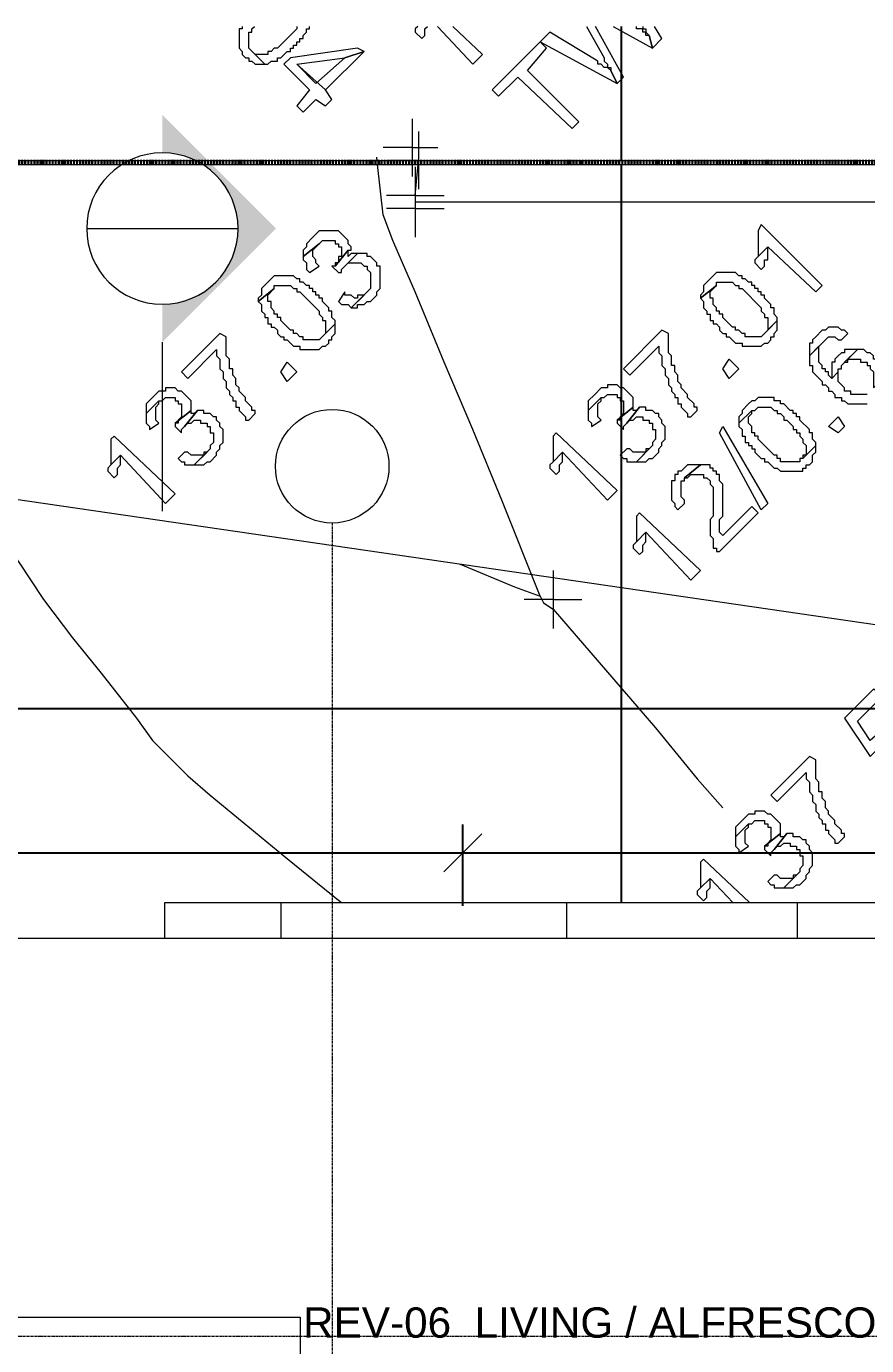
# Model space of a CAD drawing. Header units: millimetres. Extents: x -1971 to 39113, y -25802 to 13528.
# Drawn here: x 11138 to 15579, y 6558 to 13528 of the extents above; entities that cross this region are included whole.
import ezdxf

# ---------------------------------------------------------------- set-up
doc = ezdxf.new("R2010")
doc.units = ezdxf.units.MM
doc.linetypes.add('Boundary', pattern=[15.999999999999998, 9.999999999999998, -3, 0, -3])
doc.linetypes.add('Grid Line', pattern=[22.224999999999994, 12.7, -3.174999999999999, 3.174999999999999, -3.174999999999999])
for name, color, linetype, lineweight in [('2 Hoop survey', 8, 'Continuous', 9), ('A-ANNO-DIMS', 211, 'Continuous', 9), ('A-DETL', 90, 'Continuous', 9), ('A-FLOR-HRAL', 11, 'Continuous', 9), ('A-WALL', 113, 'Continuous', 18), ('C-BLDG-PADS', 91, 'Continuous', 9), ('C-PROP-LINE', 91, 'Boundary', 70), ('G-ANNO-SYMB', 111, 'Continuous', 9), ('ID_REVISION_MARKUP', 7, 'Continuous', 25), ('S-GRID', 1, 'Continuous', 9), ('S-GRID-IDEN', 1, 'Continuous', 9), ('默认', 18, 'Continuous', 9)]:
    doc.layers.add(name, color=color, linetype=linetype, lineweight=lineweight)
doc.styles.add('Avenir_1', font='', dxfattribs={"width": 0.8, "height": 200})
doc.styles.add('ID_SANS', font='Arial.ttf')
doc.styles.get('Avenir_1').set_extended_font_data('Avenir')
doc.dimstyles.new('OJID-2_0mm_Diagonal_Tick', dxfattribs={"dimscale": 304.8, "dimtxt": 282.4994288325337, "dimasz": 0.6561679790026247, "dimexe": 0.4921259842519685, "dimexo": 0.0625, "dimgap": 0.1640419947506562, "dimtad": 1, "dimdsep": 46, "dimtxsty": 'Avenir_1', "dimblk1": 'OBLIQUE', "dimblk2": 'OBLIQUE', "dimsah": 1, "dimcen": 0.09, "dimdle": 0.4921259842519685, "dimazin": 3, "dimtfac": 1, "dimtdec": 4, "dimtix": 1, "dimtmove": 0, "dimatfit": 3, "dimtvp": 1, "dimtolj": 1})
doc.dimstyles.new('OJID-2_0mm_Diagonal_Tick_1', dxfattribs={"dimscale": 304.8, "dimtxt": 282.4994288325337, "dimasz": 0.6561679790026247, "dimexe": 0.4921259842519685, "dimexo": 0.0625, "dimgap": 0.1640419947506562, "dimtad": 1, "dimdsep": 46, "dimtxsty": 'Avenir_1', "dimblk1": 'OBLIQUE', "dimblk2": 'OBLIQUE', "dimsah": 1, "dimcen": 0.09, "dimdle": 0.4921259842519685, "dimazin": 3, "dimtfac": 1, "dimtdec": 4, "dimtix": 1, "dimtmove": 2, "dimatfit": 3, "dimtvp": 1, "dimtolj": 1})

# ---------------------------------------------------------------- blocks, each defined once
blk = doc.blocks.new('栏杆扶手 - 栏杆扶手-1406236-Ground Floor')
at = {"layer": 'A-FLOR-HRAL'}
for p, q in [((13005.69031989521, 12817.60853680072), (10747.25511332306, 12817.60853680073)), ((10747.25511332307, 12797.60853680073), (13005.69031989522, 12797.60853680072)), ((13005.69031989522, 12797.60853680072), (13005.69031989522, 12817.60853680072)), ((14071.07861826065, 12817.60853680072), (13005.69031989522, 12817.60853680072)), ((13005.69031989523, 12797.60853680072), (14071.07861826066, 12797.60853680072)), ((14071.07861826066, 12797.60853680072), (14071.07861826066, 12817.60853680072)), ((14800.02680910609, 12817.60853680072), (14071.07861826065, 12817.60853680072)), ((14071.07861826066, 12797.60853680072), (14800.0268091061, 12797.60853680072)), ((14800.0268091061, 12797.60853680072), (14800.0268091061, 12817.60853680072)), ((16413.9896759512, 12817.60853680071), (14800.02680910609, 12817.60853680072)), ((14800.0268091061, 12797.60853680072), (16413.98967595121, 12797.60853680071))]:
    blk.add_line(p, q, dxfattribs=at)
blk = doc.blocks.new('2 Hoop survey-1260670-Ground Floor')
at = {"layer": '默认', "color": 9}
for p, q in [((61606.23944814373, 23228.56128779299), (61606.23944814373, 23006.54530693648)), ((61640.10425998604, 23160.83166410831), (61640.10425998604, 23006.54530693648)), ((61606.23944814373, 23076.16963450244), (61453.84779485318, 23076.16963450244)), ((61606.23944814373, 23076.16963450244), (61741.69869551307, 23076.16963450244)), ((61422.07488410002, 23006.54530693648), (61419.98298301085, 23025.37241673894)), ((61640.10425998604, 23008.44001081775), (61487.71260669552, 23008.44001081775)), ((61640.10425998604, 23008.44001081775), (61775.56350735541, 23008.44001081775)), ((61606.23944814373, 22986.54530693647), (61606.23944814373, 22923.77798121192)), ((61623.17185406489, 22822.18354568489), (61638.11383236048, 22986.54530693647)), ((61623.17185406488, 22974.57519897543), (61623.17185406488, 22669.79189239436)), ((61640.10425998604, 22986.54530693647), (61640.10425998604, 22856.04835752723)), ((61623.17185406488, 22906.84557529075), (61623.17185406488, 22602.06226870968)), ((61623.17185406488, 22822.18354568488), (61470.78020077435, 22822.18354568488)), ((61623.17185406488, 22822.18354568488), (61775.56350735541, 22822.18354568488)), ((61623.17185406488, 22754.45392200021), (61470.78020077435, 22754.45392200021)), ((68454.06344638787, 22788.31873384255), (61623.17185406489, 22788.31873384255)), ((61623.17185406488, 22754.45392200021), (61775.56350735541, 22754.45392200021)), ((57457.79999745708, 21518.3882897548), (64772.59935540251, 20451.64671672109)), ((62351.2653086752, 20841.092052908), (62351.2653086752, 20536.30874632694)), ((62351.2653086752, 20688.70039961748), (62198.87365538466, 20688.70039961748)), ((62351.2653086752, 20688.70039961748), (62503.65696196571, 20688.70039961748)), ((63389.73438502827, 19087.30036394766), (63147.08838697018, 19317.17552000271))]:
    blk.add_line(p, q, dxfattribs=at)
at = {"layer": '默认', "color": 9, "flags": 128}
for points in [[(60708.82193432168, 23716.4638223746), (60708.82193432168, 23702.66865358576), (60691.88952840053, 23702.66865358576), (60691.88952840053, 23601.07421805876), (60708.8219343217, 23584.14181213758), (60708.8219343217, 23567.20940621641), (60725.75434024287, 23550.27700029526), (60742.68674616404, 23550.27700029526), (60742.68674616404, 23533.34459437407), (60759.61915208519, 23533.34459437407), (60776.55155800637, 23516.41218845292), (60827.34877576987, 23516.41218845292), (60742.68674616404, 23601.07421805879), (60742.68674616404, 23685.73624766461), (60759.61915208519, 23685.73624766461), (60759.61915208519, 23702.66865358576), (60773.41432087403, 23716.4638223746)], [(60996.6728349816, 23716.4638223746), (60996.6728349816, 23702.66865358572), (60895.07839945455, 23601.07421805876), (60878.14599353341, 23601.07421805876), (60861.21358761226, 23584.14181213754), (60844.28118169106, 23584.14181213754), (60844.28118169106, 23567.20940621637), (60776.55155800639, 23567.20940621637), (60827.34877576989, 23516.41218845284), (60844.28118169106, 23516.41218845284), (60861.21358761224, 23533.34459437403), (60895.07839945457, 23533.34459437403), (60895.07839945457, 23550.27700029519), (60912.01080537575, 23550.27700029519), (60945.8756172181, 23584.14181213755), (60962.80802313926, 23584.14181213755), (60962.80802313926, 23601.07421805871), (60979.74042906042, 23601.07421805871), (60979.74042906042, 23618.00662397988), (60996.6728349816, 23618.00662397988), (60996.6728349816, 23634.93902990103), (61013.60524090277, 23634.93902990103), (61013.60524090277, 23651.87143582222), (61030.53764682395, 23651.87143582222), (61030.53764682395, 23668.80384174338), (61047.47005274511, 23685.73624766453), (61047.47005274511, 23702.66865358572), (61064.40245866628, 23702.66865358572), (61064.40245866628, 23716.4638223746)], [(61636.96702285373, 23716.4638223746), (61623.17185406487, 23702.66865358572), (61623.17185406487, 23685.73624766458), (61657.03666590722, 23651.87143582224), (61673.96907182838, 23668.8038417434), (61673.96907182838, 23702.66865358574), (61687.76424061726, 23716.4638223746)], [(61741.24030231894, 23716.4638223746), (61927.95516064594, 23516.41218845287), (61978.75237840946, 23567.2094062164), (61821.20605024244, 23716.4638223746)], [(62528.70371599424, 23716.4638223746), (62622.1838034139, 23550.27700029524), (62622.1838034139, 23533.34459437405), (62639.11620933505, 23516.41218845288), (62639.11620933505, 23499.47978253171), (62656.04861525622, 23499.47978253171), (62656.04861525622, 23482.54737661054), (62689.91342709857, 23414.81775292586), (62723.77823894092, 23448.6825647682), (62575.01087360403, 23716.4638223746)], [(62668.46860446293, 23716.4638223746), (62876.16989223148, 23601.07421805873), (62859.23748631031, 23668.80384174339), (62842.30508038913, 23668.80384174339), (62842.30508038913, 23685.73624766458), (62825.37267446796, 23685.73624766458), (62825.37267446796, 23702.66865358573), (62791.50786262562, 23702.66865358573), (62791.50786262562, 23716.4638223746)], [(62825.37267446794, 23716.4638223746), (62825.37267446794, 23702.66865358575), (62842.30508038911, 23702.66865358575), (62842.30508038911, 23685.73624766459), (62859.23748631026, 23668.80384174337), (62876.16989223145, 23601.07421805872), (62926.96710999494, 23651.87143582225), (62887.65000513699, 23716.4638223746)], [(61639.93201417866, 23006.54530693648), (61640.10425998604, 23008.44001081777), (62691.6649140973, 23006.54530693648)], [(62283.53568499052, 20705.63280553865), (62080.34681393647, 21213.60498317376), (61927.95516064596, 21586.11791343948), (61775.56350735541, 21941.69843778406), (61623.17185406489, 22314.2113680498), (61555.44223038022, 22466.60302134032), (61504.6450126167, 22585.12986278852), (61453.84779485319, 22720.58911015788), (61424.29710632224, 22986.54530693647)], [(59066.37855996825, 21281.33460685844), (59269.56743102227, 21196.67257725257), (59523.55351983981, 20891.88927067152), (59659.01276720917, 20688.70039961749), (59811.40442049972, 20485.51152856344), (59963.79607379023, 20299.25506343058), (60150.0525389231, 20062.20138053419), (60234.71456852896, 19943.67453908601), (60319.37659813481, 19859.01250948014), (60420.97103366182, 19757.41807395314), (60539.49787511001, 19655.82363842612), (60928.94321129692, 19334.10792592388), (61199.86170603563, 19113.98664894867), (61232.7063644984, 19087.30036394767)], [(61860.22553696125, 20874.95686475032), (62148.07643762114, 20756.43002330213), (62283.53568499051, 20705.63280553863), (62300.46809091169, 20671.7679936963), (62351.2653086752, 20637.90318185397), (62672.98102117742, 20265.39025158823), (62893.10229815262, 20011.40416277068), (63113.22357512783, 19740.48566803195), (63248.6828224972, 19588.09401474144)], [(63147.08838697019, 19317.17552000271), (63130.15598104904, 19300.24311408155), (63130.15598104904, 19164.78386671219), (63180.95319881252, 19215.58108447569), (63300.68187130534, 19087.30036394766)]]:
    blk.add_lwpolyline(points, dxfattribs=at)
at = {"layer": '默认', "color": 9}
for points in [[(62283.53568499047, 23634.93902990103), (62029.54959617292, 23380.95294108349), (62063.41440801526, 23347.08812924117), (62165.00884354231, 23448.68256476819), (62452.85974420219, 23177.76407002949), (62486.72455604452, 23211.62888187182), (62215.8060613058, 23482.54737661054), (62317.40049683282, 23601.07421805872)], [(62334.332902754, 23685.73624766454), (62283.53568499049, 23634.93902990103), (62689.9134270986, 23414.81775292585), (62656.04861525624, 23482.54737661051), (62639.11620933506, 23499.4797825317), (62622.18380341389, 23499.4797825317), (62605.25139749274, 23516.41218845287), (62588.31899157155, 23516.41218845287), (62588.31899157155, 23533.34459437402)], [(61352.25335932616, 23584.14181213755), (61250.65892379916, 23550.27700029522), (61098.26727050863, 23414.81775292585), (60996.67283498161, 23516.41218845289), (61149.06448827215, 23380.95294108353), (61352.25335932616, 23584.14181213754), (61318.38854748381, 23601.07421805868), (60962.80802313927, 23550.27700029518), (60928.94321129691, 23516.41218845286), (61064.40245866627, 23380.95294108349), (60996.6728349816, 23296.29091147767), (61030.53764682395, 23262.4260996353), (61098.26727050864, 23330.15572332), (61149.06448827215, 23296.29091147766), (61182.92930011448, 23330.15572332), (61149.06448827211, 23380.95294108346), (60996.67283498161, 23516.41218845287), (61250.65892379911, 23550.27700029518)], [(63451.87169355122, 22669.79189239433), (63434.93928763005, 22635.92708055198), (63434.93928763005, 22500.46783318264), (63485.73650539356, 22551.26505094616), (63739.72259421108, 22314.21136804976), (63773.58740605346, 22348.07617989213)], [(61081.33486458746, 22602.06226870969), (61047.47005274512, 22568.19745686735), (61047.47005274512, 22551.26505094618), (61030.53764682391, 22534.33264502498), (61030.53764682391, 22500.46783318265), (61115.19967642977, 22568.19745686734), (61132.13208235097, 22585.12986278852), (61199.86170603562, 22585.12986278852), (61199.86170603562, 22568.19745686734), (61216.79411195681, 22568.19745686734), (61216.79411195681, 22551.26505094618), (61233.72651787796, 22551.26505094618), (61233.72651787796, 22500.46783318265), (61216.79411195681, 22500.46783318265), (61216.79411195681, 22466.60302134031), (61199.86170603562, 22466.60302134031), (61199.86170603562, 22449.67061541916), (61267.59132972032, 22534.332645025), (61284.52373564147, 22534.332645025), (61284.52373564147, 22551.26505094618), (61267.59132972032, 22568.19745686736), (61267.59132972032, 22585.12986278851), (61216.79411195681, 22635.92708055204), (61115.19967642979, 22635.92708055204)], [(61030.53764682394, 22500.46783318265), (61030.53764682394, 22483.5354272615), (61047.4700527451, 22466.60302134029), (61047.4700527451, 22432.73820949797), (61064.40245866629, 22415.80580357683), (61115.19967642979, 22449.67061541917), (61098.26727050863, 22466.60302134033), (61098.26727050863, 22483.5354272615), (61081.33486458746, 22500.46783318267), (61081.33486458746, 22534.332645025), (61115.19967642975, 22568.19745686735)], [(61182.92930011447, 22449.67061541914), (61216.79411195678, 22415.8058035768), (61233.72651787796, 22415.8058035768), (61233.72651787796, 22432.73820949797), (61318.38854748377, 22517.40023910386), (61284.52373564147, 22517.40023910386), (61267.59132972029, 22500.46783318262), (61267.59132972029, 22534.332645025), (61199.86170603566, 22449.67061541917)], [(61318.38854748382, 22517.40023910388), (61267.59132972029, 22466.60302134036), (61335.32095340497, 22466.60302134036), (61352.25335932616, 22449.67061541919), (61369.18576524732, 22449.67061541919), (61369.18576524732, 22432.73820949798), (61386.11817116848, 22415.80580357685), (61386.11817116848, 22331.14377397098), (61284.52373564147, 22229.54933844395), (61318.38854748381, 22229.54933844395), (61318.38854748381, 22246.48174436512), (61352.25335932615, 22246.48174436512), (61369.18576524734, 22263.41415028631), (61386.11817116848, 22263.41415028631), (61419.98298301084, 22297.27896212865), (61419.98298301084, 22314.21136804981), (61436.915388932, 22331.14377397099), (61436.915388932, 22449.67061541917), (61419.98298301082, 22449.67061541917), (61419.98298301082, 22466.60302134033), (61386.11817116848, 22500.46783318267), (61369.18576524732, 22500.46783318267), (61369.18576524732, 22517.40023910386)], [(63434.93928763008, 22500.46783318264), (63418.00688170893, 22483.5354272615), (63418.00688170893, 22466.6030213403), (63451.87169355126, 22432.73820949797), (63468.8040994724, 22449.67061541913), (63468.8040994724, 22483.53542726148), (63485.73650539359, 22483.53542726148), (63485.73650539359, 22551.26505094617)], [(60844.28118169104, 22365.00858581332), (60810.4163698487, 22331.14377397098), (60810.4163698487, 22297.27896212862), (60793.48396392755, 22280.34655620748), (60793.48396392755, 22263.41415028628), (60878.14599353339, 22331.14377397096), (60878.14599353339, 22348.07617989213), (60962.80802313925, 22348.07617989213), (60979.74042906042, 22331.14377397099), (60996.67283498157, 22331.14377397099), (60996.67283498157, 22314.21136804979), (61013.60524090275, 22314.21136804979), (61115.19967642979, 22212.61693252279), (61115.19967642979, 22195.6845266016), (61132.13208235096, 22178.75212068046), (61132.13208235096, 22161.81971475925), (61149.06448827211, 22161.81971475925), (61149.06448827211, 22094.09009107459), (61199.86170603556, 22144.88730883809), (61199.86170603556, 22161.81971475925), (61182.92930011447, 22178.75212068044), (61182.92930011447, 22212.61693252277), (61165.99689419328, 22212.61693252277), (61165.99689419328, 22229.54933844394), (61132.13208235096, 22263.41415028629), (61132.13208235096, 22280.34655620745), (61115.19967642977, 22280.34655620745), (61115.19967642977, 22297.27896212862), (61098.2672705086, 22297.27896212862), (61098.2672705086, 22314.21136804979), (61081.33486458743, 22314.21136804979), (61081.33486458743, 22331.14377397096), (61064.40245866626, 22331.14377397096), (61064.40245866626, 22348.07617989213), (61047.4700527451, 22348.07617989213), (61030.53764682394, 22365.00858581332), (61013.60524090275, 22365.00858581332), (61013.60524090275, 22381.94099173447), (60996.67283498157, 22381.94099173447), (60979.7404290604, 22398.87339765565), (60878.14599353339, 22398.87339765565)], [(63180.9531988125, 22381.94099173449), (63147.08838697017, 22348.07617989214), (63147.08838697017, 22314.21136804981), (63130.15598104897, 22297.27896212865), (63130.15598104897, 22280.34655620747), (63214.81801065483, 22348.07617989214), (63214.81801065483, 22365.00858581332), (63299.48004026069, 22365.00858581332), (63316.41244618186, 22348.07617989216), (63333.34485210301, 22348.07617989216), (63333.34485210301, 22331.14377397098), (63350.27725802418, 22331.14377397098), (63451.87169355122, 22229.54933844399), (63451.87169355122, 22212.61693252279), (63468.80409947239, 22195.68452660162), (63468.80409947239, 22178.75212068044), (63485.73650539354, 22178.75212068044), (63485.73650539354, 22111.02249699576), (63536.5337231571, 22161.81971475925), (63536.5337231571, 22178.75212068044), (63519.60131723592, 22195.68452660162), (63519.60131723592, 22229.54933844395), (63502.66891131471, 22229.54933844395), (63502.66891131471, 22246.48174436512), (63468.80409947237, 22280.34655620748), (63468.80409947237, 22297.27896212864), (63451.87169355121, 22297.27896212864), (63451.87169355121, 22314.21136804981), (63434.93928763003, 22314.21136804981), (63434.93928763003, 22331.14377397098), (63418.00688170886, 22331.14377397098), (63418.00688170886, 22348.07617989214), (63401.07447578769, 22348.07617989214), (63401.07447578769, 22365.00858581332), (63384.14206986652, 22365.00858581332), (63367.20966394535, 22381.9409917345), (63350.27725802418, 22381.9409917345), (63350.27725802418, 22398.87339765565), (63333.34485210301, 22398.87339765565), (63316.41244618182, 22415.80580357681), (63214.81801065483, 22415.80580357681)], [(60793.48396392757, 22263.41415028633), (60810.41636984874, 22246.48174436516), (60810.41636984874, 22212.6169325228), (60827.34877576991, 22195.68452660165), (60827.34877576991, 22178.75212068046), (60844.28118169108, 22178.75212068046), (60844.28118169108, 22144.88730883812), (60861.21358761223, 22144.88730883812), (60861.21358761223, 22127.95490291696), (60878.14599353341, 22127.95490291696), (60895.07839945455, 22111.02249699574), (60895.07839945455, 22094.09009107462), (60912.01080537574, 22077.15768515342), (60928.94321129692, 22077.15768515342), (60928.94321129692, 22060.22527923228), (60945.87561721809, 22060.22527923228), (60979.7404290604, 22026.36046738991), (61013.60524090278, 22026.36046738991), (61013.60524090278, 22009.42806146875), (61115.1996764298, 22009.42806146875), (61132.13208235095, 22026.36046738992), (61149.06448827215, 22026.36046738992), (61165.99689419332, 22043.29287331111), (61165.99689419332, 22060.22527923228), (61182.92930011448, 22060.22527923228), (61182.92930011448, 22077.15768515343), (61199.86170603562, 22094.09009107461), (61199.86170603562, 22144.88730883812), (61115.19967642981, 22060.22527923228), (61030.53764682395, 22060.22527923228), (61030.53764682395, 22077.15768515343), (61013.60524090278, 22077.15768515343), (60996.67283498157, 22094.09009107461), (60979.74042906044, 22094.09009107461), (60979.74042906044, 22111.02249699578), (60962.80802313926, 22111.02249699578), (60912.01080537574, 22161.81971475929), (60912.01080537574, 22178.75212068046), (60895.07839945459, 22178.75212068046), (60895.07839945459, 22195.68452660163), (60878.14599353341, 22195.68452660163), (60878.14599353341, 22212.6169325228), (60861.21358761225, 22229.54933844399), (60861.21358761225, 22263.41415028631), (60844.28118169108, 22263.41415028631), (60844.28118169108, 22297.27896212865), (60878.14599353341, 22331.14377397101)], [(61250.65892379915, 22314.21136804979), (61216.79411195681, 22263.41415028629), (61233.72651787799, 22246.48174436512), (61267.59132972031, 22246.48174436512), (61284.52373564148, 22229.54933844393), (61352.25335932615, 22297.2789621286), (61318.38854748382, 22297.2789621286), (61318.38854748382, 22280.34655620745), (61301.45614156266, 22280.34655620745), (61284.52373564151, 22297.27896212863), (61250.65892379915, 22297.27896212863)], [(63130.15598104903, 22280.3465562075), (63147.08838697019, 22263.41415028633), (63147.08838697019, 22229.54933844397), (63164.02079289137, 22212.61693252281), (63164.02079289137, 22195.68452660163), (63180.95319881252, 22195.68452660163), (63180.95319881252, 22161.81971475929), (63197.88560473369, 22161.81971475929), (63197.88560473369, 22144.88730883812), (63214.81801065487, 22144.88730883812), (63231.75041657603, 22127.95490291698), (63231.75041657603, 22111.02249699578), (63248.68282249723, 22094.09009107463), (63265.61522841838, 22094.09009107463), (63265.61522841838, 22077.15768515343), (63282.54763433954, 22077.15768515343), (63316.4124461819, 22043.29287331113), (63350.27725802421, 22043.29287331113), (63350.27725802421, 22026.36046738994), (63451.87169355124, 22026.36046738994), (63468.80409947242, 22043.29287331109), (63485.73650539359, 22043.29287331109), (63502.66891131474, 22060.22527923227), (63502.66891131474, 22077.15768515343), (63519.60131723592, 22077.15768515343), (63519.60131723592, 22094.09009107462), (63536.5337231571, 22111.02249699578), (63536.5337231571, 22161.81971475929), (63451.87169355124, 22077.15768515345), (63367.20966394539, 22077.15768515345), (63367.20966394539, 22094.09009107462), (63350.27725802421, 22094.09009107462), (63333.34485210305, 22111.02249699581), (63316.41244618188, 22111.02249699581), (63316.41244618188, 22127.95490291696), (63299.48004026072, 22127.95490291696), (63248.6828224972, 22178.75212068046), (63248.6828224972, 22195.68452660163), (63231.75041657603, 22195.68452660163), (63231.75041657603, 22212.6169325228), (63214.81801065487, 22212.6169325228), (63214.81801065487, 22229.54933844397), (63197.8856047337, 22246.48174436516), (63197.8856047337, 22280.34655620748), (63180.95319881252, 22280.34655620748), (63180.95319881252, 22314.21136804982), (63214.81801065488, 22348.07617989217)], [(60590.29509287352, 22094.09009107463), (60387.10622181946, 21890.90122002059), (60420.97103366181, 21857.03640817825), (60573.36268695233, 22009.42806146875), (60573.36268695233, 21975.56324962641), (60590.29509287349, 21958.63084370525), (60590.29509287349, 21907.83362594174), (60607.22749879467, 21890.90122002059), (60607.22749879467, 21857.03640817823), (60624.15990471584, 21840.10400225707), (60624.15990471584, 21806.23919041472), (60641.09231063702, 21789.30678449358), (60641.09231063702, 21772.37437857238), (60658.02471655818, 21755.44197265122), (60658.02471655818, 21738.50956673004), (60674.95712247935, 21738.50956673004), (60674.95712247935, 21704.64475488771), (60691.88952840052, 21704.64475488771), (60691.88952840052, 21687.71234896653), (60725.75434024289, 21653.84753712422), (60725.75434024289, 21636.91513120303), (60742.68674616403, 21636.91513120303), (60776.55155800634, 21670.77994304537), (60776.55155800634, 21687.71234896653), (60759.61915208519, 21687.71234896653), (60759.61915208519, 21704.64475488771), (60725.75434024286, 21738.50956673006), (60725.75434024286, 21755.44197265121), (60691.88952840053, 21789.30678449356), (60691.88952840053, 21806.23919041472), (60674.95712247937, 21823.17159633589), (60674.95712247937, 21857.03640817823), (60658.02471655818, 21873.9688140994), (60658.02471655818, 21907.83362594174), (60641.092310637, 21907.83362594174), (60641.092310637, 21958.63084370525), (60624.15990471584, 21975.56324962641), (60624.15990471584, 22077.15768515343)], [(62926.96710999493, 22111.02249699576), (62723.7782389409, 21907.83362594173), (62757.64305078325, 21873.96881409939), (62910.03470407376, 22026.3604673899), (62910.03470407376, 21992.49565554758), (62926.96710999492, 21975.56324962638), (62926.96710999492, 21924.7660318629), (62943.89951591611, 21907.83362594174), (62943.89951591611, 21873.96881409939), (62960.83192183729, 21857.03640817823), (62960.83192183729, 21823.17159633587), (62977.76432775846, 21806.23919041472), (62977.76432775846, 21789.30678449354), (62994.69673367962, 21772.37437857238), (62994.69673367962, 21755.44197265119), (63011.62913960079, 21755.44197265119), (63011.62913960079, 21721.57716080885), (63028.56154552196, 21721.57716080885), (63028.56154552196, 21704.6447548877), (63062.42635736427, 21670.77994304532), (63062.42635736427, 21653.84753712417), (63079.35876328547, 21653.84753712417), (63113.22357512781, 21687.71234896653), (63113.22357512781, 21704.6447548877), (63096.29116920664, 21704.6447548877), (63096.29116920664, 21721.57716080885), (63062.42635736432, 21755.44197265121), (63062.42635736432, 21772.37437857236), (63028.56154552197, 21806.23919041473), (63028.56154552197, 21823.17159633587), (63011.62913960081, 21840.10400225706), (63011.62913960081, 21873.96881409939), (62994.69673367962, 21890.90122002057), (62994.69673367962, 21924.7660318629), (62977.76432775844, 21924.7660318629), (62977.76432775844, 21975.5632496264), (62960.83192183726, 21992.49565554757), (62960.83192183726, 22094.09009107461)], [(63739.72259421107, 22077.15768515337), (63722.79018828992, 22060.22527923221), (63722.79018828992, 22043.29287331105), (63705.85778236876, 22043.29287331105), (63705.85778236876, 21975.56324962636), (63807.45221789577, 22077.1576851534), (63841.31702973811, 22077.1576851534), (63858.24943565929, 22060.22527923225), (63875.18184158045, 22060.22527923225), (63909.04665342281, 22094.09009107459), (63892.11424750164, 22111.02249699574), (63875.18184158045, 22111.02249699574), (63858.24943565928, 22127.95490291691), (63807.45221789577, 22127.95490291691), (63790.51981197458, 22111.02249699571), (63773.58740605343, 22111.02249699571)], [(63282.54763433958, 21857.0364081782), (63248.68282249722, 21907.83362594171), (63282.54763433958, 21958.63084370525), (63333.34485210305, 21907.83362594171)], [(63858.24943565932, 21975.5632496264), (63841.31702973814, 21958.63084370522), (63841.31702973814, 21941.69843778405), (63824.38462381696, 21941.69843778405), (63824.38462381696, 21857.0364081782), (63858.24943565929, 21890.90122002055), (63858.24943565929, 21907.83362594171), (63875.18184158047, 21907.83362594171), (63875.18184158047, 21924.76603186288), (63959.84387118632, 22009.42806146873), (63892.11424750164, 22009.42806146873), (63892.11424750164, 21992.49565554757), (63875.18184158047, 21992.49565554757)], [(63959.84387118636, 22009.42806146874), (63892.11424750167, 21941.69843778407), (63909.04665342283, 21941.69843778407), (63909.04665342283, 21958.63084370522), (63976.77627710751, 21958.63084370522), (63976.77627710751, 21941.69843778405), (64010.64108894985, 21941.69843778405), (64010.64108894985, 21924.76603186288), (64027.57349487102, 21924.76603186288), (64027.57349487102, 21907.83362594171), (64044.50590079222, 21890.90122002056), (64044.50590079222, 21806.23919041469), (64095.30311855573, 21857.03640817823), (64095.30311855573, 21924.76603186288), (64078.37071263453, 21924.76603186288), (64078.37071263453, 21941.69843778405), (64061.43830671337, 21941.69843778405), (64061.43830671337, 21958.63084370522), (64044.5059007922, 21958.63084370522), (64044.5059007922, 21975.56324962638), (64027.57349487102, 21992.49565554755), (64010.64108894985, 21992.49565554755), (63993.70868302869, 22009.42806146872)], [(60945.8756172181, 21840.10400225705), (60912.01080537576, 21890.90122002055), (60945.8756172181, 21941.69843778407), (60996.6728349816, 21890.90122002057)], [(62571.3865856504, 21772.37437857236), (62537.52177380807, 21738.50956673004), (62537.52177380807, 21687.7123489665), (62605.25139749275, 21755.44197265119), (62622.18380341391, 21755.44197265119), (62639.11620933507, 21772.37437857236), (62689.9134270986, 21772.37437857236), (62689.9134270986, 21755.44197265118), (62706.84583301976, 21755.44197265118), (62706.84583301976, 21738.50956673001), (62723.77823894093, 21738.50956673001), (62723.77823894093, 21670.77994304534), (62706.84583301975, 21653.84753712415), (62706.84583301975, 21636.915131203), (62689.9134270986, 21636.915131203), (62774.57545670445, 21704.64475488767), (62774.57545670445, 21755.44197265118), (62723.77823894095, 21806.2391904147), (62706.84583301976, 21806.2391904147), (62689.91342709863, 21823.17159633587), (62639.11620933507, 21823.17159633587), (62639.11620933507, 21806.23919041469), (62605.25139749274, 21806.23919041469)], [(60234.71456852895, 21755.44197265118), (60200.84975668662, 21721.57716080885), (60200.84975668662, 21670.77994304534), (60268.57938037129, 21738.50956673002), (60285.51178629246, 21738.50956673002), (60302.44419221365, 21755.44197265119), (60353.24140997713, 21755.44197265119), (60353.24140997713, 21738.50956673001), (60370.17381589831, 21738.50956673001), (60370.17381589831, 21721.57716080884), (60387.10622181947, 21721.57716080884), (60387.10622181947, 21653.84753712415), (60370.17381589831, 21636.915131203), (60370.17381589831, 21619.98272528181), (60353.24140997713, 21619.98272528181), (60437.90343958298, 21687.7123489665), (60437.90343958298, 21738.50956673001), (60387.10622181949, 21789.30678449354), (60370.17381589831, 21789.30678449354), (60353.24140997716, 21806.2391904147), (60302.44419221363, 21806.2391904147), (60302.44419221363, 21789.30678449352), (60268.57938037129, 21789.30678449352)], [(62537.52177380805, 21687.7123489665), (62537.52177380805, 21636.915131203), (62554.4541797292, 21619.9827252818), (62554.4541797292, 21603.05031936066), (62605.25139749275, 21636.91513120302), (62588.31899157158, 21653.84753712417), (62588.31899157158, 21721.57716080884), (62605.25139749274, 21738.50956673002), (62605.25139749274, 21755.44197265118)], [(63384.14206986655, 21721.57716080884), (63350.27725802421, 21687.71234896653), (63350.27725802421, 21670.77994304534), (63333.34485210304, 21653.84753712414), (63333.34485210304, 21619.98272528181), (63401.07447578774, 21687.7123489665), (63418.00688170889, 21687.7123489665), (63434.93928763005, 21704.64475488765), (63502.66891131474, 21704.64475488765), (63519.6013172359, 21687.71234896646), (63536.5337231571, 21687.71234896646), (63536.5337231571, 21670.77994304534), (63553.46612907825, 21670.77994304534), (63570.39853499941, 21653.84753712414), (63570.39853499941, 21636.915131203), (63587.3309409206, 21636.915131203), (63621.1957527629, 21603.05031936063), (63621.1957527629, 21586.11791343947), (63638.12815868411, 21586.11791343947), (63638.12815868411, 21569.18550751832), (63655.06056460529, 21569.18550751832), (63655.06056460529, 21552.25310159713), (63671.99297052647, 21535.32069567599), (63671.99297052647, 21518.3882897548), (63688.92537644762, 21501.45588383363), (63688.92537644762, 21450.65866607012), (63671.99297052645, 21450.65866607012), (63671.99297052645, 21433.72626014895), (63739.72259421115, 21501.45588383365), (63739.72259421115, 21518.3882897548), (63722.79018828996, 21535.32069567599), (63722.79018828996, 21569.18550751832), (63705.8577823688, 21569.18550751832), (63705.8577823688, 21586.11791343947), (63655.06056460529, 21636.915131203), (63655.06056460529, 21653.84753712415), (63638.12815868411, 21653.84753712415), (63638.12815868411, 21670.77994304534), (63621.19575276295, 21670.77994304534), (63621.19575276295, 21687.7123489665), (63604.26334684177, 21687.7123489665), (63570.39853499944, 21721.57716080884), (63553.46612907825, 21721.57716080884), (63553.46612907825, 21738.50956673001), (63519.60131723592, 21738.50956673001), (63519.60131723592, 21755.44197265118), (63434.93928763006, 21755.44197265118), (63418.0068817089, 21738.50956673004), (63401.07447578773, 21738.50956673004)], [(60200.84975668661, 21670.77994304534), (60200.84975668661, 21619.98272528181), (60217.78216260779, 21603.05031936067), (60217.78216260779, 21586.11791343947), (60268.57938037129, 21619.98272528181), (60251.64697445009, 21636.91513120298), (60251.64697445009, 21704.64475488768), (60268.57938037129, 21721.57716080884), (60268.57938037129, 21738.50956673001)], [(60353.24140997713, 21603.05031936066), (60387.10622181947, 21569.18550751832), (60387.10622181947, 21586.11791343947), (60404.03862774062, 21603.05031936063), (60471.76825142532, 21687.7123489665), (60454.83584550416, 21670.77994304536), (60437.90343958298, 21670.77994304536), (60437.90343958298, 21687.7123489665), (60353.24140997711, 21619.9827252818)], [(60471.76825142532, 21687.71234896647), (60404.03862774065, 21603.05031936063), (60420.97103366183, 21619.9827252818), (60437.90343958298, 21619.9827252818), (60454.83584550416, 21636.91513120295), (60488.7006573465, 21636.91513120295), (60488.7006573465, 21619.98272528178), (60522.56546918883, 21619.98272528178), (60522.56546918883, 21603.05031936063), (60539.49787511001, 21603.05031936063), (60539.49787511001, 21569.18550751829), (60556.43028103118, 21569.18550751829), (60556.43028103118, 21518.38828975477), (60539.49787511003, 21501.4558838336), (60539.49787511003, 21484.52347791243), (60454.83584550417, 21399.8614483066), (60505.63306326767, 21399.8614483066), (60522.56546918883, 21416.79385422777), (60539.49787511001, 21416.79385422777), (60573.36268695237, 21450.65866607011), (60573.36268695237, 21467.59107199126), (60590.29509287354, 21484.52347791247), (60590.29509287354, 21501.4558838336), (60607.22749879472, 21518.38828975479), (60607.22749879472, 21586.11791343944), (60590.29509287349, 21603.05031936061), (60590.29509287349, 21619.98272528178), (60573.36268695235, 21636.91513120295), (60573.36268695235, 21653.84753712412), (60556.43028103118, 21653.84753712412), (60539.49787511, 21670.77994304529), (60505.63306326767, 21670.77994304529), (60505.63306326767, 21687.71234896647)], [(62689.9134270986, 21619.98272528181), (62723.77823894093, 21586.11791343948), (62723.77823894093, 21603.05031936066), (62740.71064486212, 21619.98272528181), (62808.4402685468, 21704.6447548877), (62791.5078626256, 21687.71234896646), (62774.57545670445, 21687.71234896646), (62774.57545670445, 21704.64475488768), (62689.9134270986, 21636.91513120298)], [(62808.4402685468, 21704.64475488767), (62740.71064486211, 21619.98272528179), (62757.64305078326, 21636.91513120296), (62774.57545670444, 21636.91513120296), (62791.50786262561, 21653.84753712415), (62825.37267446795, 21653.84753712415), (62825.37267446795, 21636.91513120298), (62859.2374863103, 21636.91513120298), (62859.2374863103, 21619.98272528179), (62876.16989223146, 21619.98272528179), (62876.16989223146, 21586.11791343945), (62893.10229815262, 21586.11791343945), (62893.10229815262, 21535.32069567595), (62876.16989223146, 21518.38828975478), (62876.16989223146, 21501.45588383361), (62791.50786262562, 21416.79385422778), (62842.30508038912, 21416.79385422778), (62859.2374863103, 21433.72626014893), (62876.16989223146, 21433.72626014893), (62910.03470407378, 21467.59107199129), (62910.03470407378, 21484.52347791245), (62926.96710999496, 21501.45588383361), (62926.96710999496, 21518.38828975478), (62943.89951591614, 21535.32069567599), (62943.89951591614, 21603.05031936063), (62926.96710999498, 21619.98272528179), (62926.96710999498, 21636.91513120298), (62910.03470407378, 21653.84753712413), (62910.03470407378, 21670.77994304532), (62893.10229815262, 21670.77994304532), (62876.16989223144, 21687.71234896646), (62842.30508038912, 21687.71234896646), (62842.30508038912, 21704.64475488766)], [(63333.34485210304, 21619.98272528181), (63333.34485210304, 21603.05031936066), (63350.27725802421, 21586.11791343946), (63350.27725802421, 21552.25310159713), (63367.20966394539, 21552.25310159713), (63367.20966394539, 21518.3882897548), (63384.14206986655, 21518.3882897548), (63384.14206986655, 21501.45588383363), (63401.07447578773, 21501.45588383363), (63401.07447578773, 21484.52347791247), (63418.00688170889, 21484.52347791247), (63418.00688170889, 21467.59107199129), (63451.87169355125, 21433.72626014897), (63468.8040994724, 21433.72626014897), (63468.8040994724, 21416.79385422778), (63485.73650539359, 21416.79385422778), (63519.60131723594, 21382.92904238544), (63536.5337231571, 21382.92904238544), (63553.46612907828, 21365.99663646429), (63671.99297052645, 21365.99663646429), (63671.99297052645, 21382.92904238544), (63688.92537644762, 21382.92904238544), (63688.92537644762, 21399.86144830662), (63705.8577823688, 21399.86144830662), (63722.79018828996, 21416.7938542278), (63722.79018828996, 21450.65866607012), (63739.72259421112, 21467.59107199129), (63739.72259421112, 21501.45588383363), (63671.99297052647, 21433.72626014897), (63655.06056460529, 21433.72626014897), (63655.06056460529, 21416.79385422778), (63553.46612907825, 21416.79385422778), (63553.46612907825, 21433.72626014895), (63536.5337231571, 21433.72626014895), (63536.5337231571, 21450.65866607012), (63519.60131723592, 21450.65866607012), (63434.93928763006, 21535.32069567599), (63434.93928763006, 21552.25310159713), (63418.00688170889, 21552.25310159713), (63418.00688170889, 21569.18550751832), (63401.07447578773, 21569.18550751832), (63401.07447578773, 21603.05031936066), (63384.14206986657, 21619.98272528183), (63384.14206986657, 21653.84753712415), (63401.0744757877, 21670.77994304532), (63401.0744757877, 21687.7123489665)], [(63858.24943565932, 21569.18550751835), (63807.45221789581, 21603.05031936069), (63858.24943565929, 21653.84753712417), (63892.11424750166, 21603.05031936067)], [(60031.52569747491, 21552.25310159712), (60014.59329155371, 21535.32069567596), (60014.59329155371, 21399.8614483066), (60065.39050931724, 21450.65866607014), (60302.44419221363, 21196.67257725257), (60353.24140997711, 21247.46979501608)], [(62368.19771459635, 21569.1855075183), (62351.26530867517, 21552.25310159712), (62351.26530867517, 21416.79385422778), (62402.06252643873, 21467.59107199133), (62639.11620933509, 21213.60498317375), (62689.91342709859, 21264.40220093725)], [(63451.87169355122, 21162.80776541008), (63231.75041657603, 21569.18550751817), (63248.68282249719, 21603.05031936051), (63485.73650539359, 21196.67257725242)], [(60404.03862774066, 21467.59107199132), (60370.17381589831, 21433.72626014897), (60387.10622181947, 21416.7938542278), (60404.03862774064, 21416.7938542278), (60404.03862774064, 21399.86144830662), (60454.83584550415, 21399.86144830662), (60522.56546918883, 21467.59107199129), (60505.63306326766, 21467.59107199129), (60505.63306326766, 21450.65866607012), (60437.90343958298, 21450.65866607012), (60420.97103366182, 21467.59107199131)], [(62351.26530867518, 21416.79385422779), (62334.332902754, 21399.86144830662), (62334.332902754, 21382.92904238544), (62368.19771459637, 21349.06423054311), (62385.13012051753, 21365.99663646427), (62385.13012051753, 21399.86144830661), (62402.06252643871, 21416.79385422779), (62402.06252643871, 21467.59107199129)], [(62740.7106448621, 21484.52347791248), (62706.84583301978, 21450.65866607015), (62723.77823894095, 21433.72626014899), (62740.7106448621, 21433.72626014899), (62740.7106448621, 21416.79385422778), (62791.50786262561, 21416.79385422778), (62859.23748631031, 21484.52347791248), (62842.30508038912, 21484.52347791248), (62842.30508038912, 21467.59107199129), (62774.57545670445, 21467.59107199129), (62757.64305078329, 21484.52347791248)], [(60014.59329155371, 21399.86144830662), (59997.66088563255, 21382.92904238545), (59997.66088563255, 21365.99663646427), (60031.52569747491, 21332.13182462195), (60048.45810339606, 21349.0642305431), (60048.45810339606, 21382.92904238544), (60065.39050931724, 21399.86144830662), (60065.39050931724, 21450.65866607012)], [(63011.62913960082, 21365.99663646427), (63011.62913960082, 21349.0642305431), (62994.69673367964, 21349.0642305431), (62994.69673367964, 21315.19941870076), (62977.76432775847, 21315.19941870076), (62977.76432775847, 21213.60498317375), (62994.69673367964, 21196.67257725255), (62994.69673367964, 21179.74017133141), (63011.62913960081, 21162.80776541021), (63045.49395144316, 21196.67257725258), (63045.49395144316, 21213.60498317375), (63028.561545522, 21230.53738909492), (63028.561545522, 21315.19941870076), (63045.49395144316, 21315.19941870076), (63045.49395144316, 21332.13182462193), (63130.15598104901, 21399.86144830662), (63062.42635736433, 21399.86144830662), (63028.56154552198, 21365.99663646427)], [(63130.15598104901, 21399.8614483066), (63045.49395144314, 21332.13182462191), (63062.42635736433, 21332.13182462191), (63079.35876328551, 21349.0642305431), (63147.08838697018, 21349.0642305431), (63147.08838697018, 21332.13182462191), (63164.02079289134, 21332.13182462191), (63180.95319881254, 21315.19941870076), (63180.95319881254, 21298.26701277957), (63197.8856047337, 21281.33460685844), (63197.8856047337, 21128.94295356786), (63180.95319881254, 21112.01054764673), (63180.95319881254, 21027.34851804086), (63197.8856047337, 21010.4161121197), (63197.8856047337, 20959.61889435618), (63214.81801065487, 20959.61889435618), (63214.81801065487, 20942.68648843501), (63231.75041657603, 20942.68648843501), (63434.93928763006, 21145.87535948905), (63401.07447578774, 21179.7401713314), (63248.68282249723, 21027.34851804086), (63231.75041657605, 21044.28092396205), (63231.75041657605, 21112.01054764671), (63248.68282249723, 21128.94295356786), (63248.68282249723, 21298.26701277957), (63231.75041657603, 21315.19941870076), (63231.75041657603, 21349.06423054308), (63214.81801065487, 21349.06423054308), (63214.81801065487, 21365.99663646425), (63197.88560473369, 21365.99663646425), (63197.88560473369, 21382.92904238543), (63180.95319881252, 21382.92904238543), (63180.95319881252, 21399.8614483066)], [(62808.44026854676, 21145.87535948906), (62791.50786262558, 21128.94295356787), (62791.50786262558, 20993.48370619854), (62842.30508038912, 21044.28092396207), (63079.35876328548, 20790.2948351445), (63130.15598104899, 20841.09205290801)], [(62791.50786262559, 20993.48370619853), (62774.57545670442, 20976.55130027736), (62774.57545670442, 20959.61889435619), (62808.44026854678, 20925.75408251385), (62825.37267446795, 20942.68648843502), (62825.37267446795, 20976.55130027736), (62842.3050803891, 20993.48370619855), (62842.3050803891, 21044.28092396204)], [(64044.50590079216, 20214.59303382475), (63892.11424750164, 20062.20138053423), (64027.573494871, 19859.01250948016), (64061.43830671335, 19892.87732132252), (64061.43830671335, 19943.67453908602), (64078.37071263451, 19960.60694500719), (64078.37071263451, 19977.53935092836), (64095.30311855568, 19977.53935092836), (64163.03274224034, 20062.2013805342), (64027.57349487098, 19943.67453908602), (63959.84387118628, 20045.26897461301), (64095.30311855569, 20180.7282219824)], [(63705.85778236878, 19859.01250948015), (63502.66891131474, 19655.82363842612), (63536.5337231571, 19621.95882658379), (63688.92537644765, 19774.35047987433), (63688.92537644765, 19740.48566803197), (63705.8577823688, 19723.5532621108), (63705.8577823688, 19672.75604434729), (63722.79018828996, 19655.82363842613), (63722.79018828996, 19621.95882658377), (63739.72259421115, 19605.02642066262), (63739.72259421115, 19571.16160882026), (63756.6550001323, 19554.22920289913), (63756.6550001323, 19537.29679697792), (63773.58740605346, 19520.36439105677), (63773.58740605346, 19503.43198513558), (63790.51981197463, 19503.43198513558), (63790.51981197463, 19469.56717329324), (63807.45221789581, 19469.56717329324), (63807.45221789581, 19452.63476737208), (63841.31702973813, 19418.76995552971), (63841.31702973813, 19401.83754960857), (63858.24943565932, 19401.83754960857), (63892.11424750166, 19435.70236145092), (63892.11424750166, 19452.63476737208), (63875.18184158049, 19452.63476737208), (63875.18184158049, 19469.56717329324), (63841.31702973814, 19503.43198513558), (63841.31702973814, 19520.36439105677), (63807.45221789581, 19554.22920289913), (63807.45221789581, 19571.16160882026), (63790.51981197461, 19588.09401474143), (63790.51981197461, 19621.95882658377), (63773.58740605348, 19638.89123250496), (63773.58740605348, 19672.75604434729), (63756.65500013229, 19672.75604434729), (63756.65500013229, 19723.5532621108), (63739.72259421115, 19740.48566803199), (63739.72259421115, 19842.08010355899)], [(63350.27725802421, 19520.36439105675), (63316.41244618188, 19486.49957921438), (63316.41244618188, 19435.70236145088), (63384.14206986657, 19503.43198513558), (63401.07447578773, 19503.43198513558), (63418.00688170888, 19520.36439105674), (63468.8040994724, 19520.36439105674), (63468.8040994724, 19503.43198513557), (63485.73650539359, 19503.43198513557), (63485.73650539359, 19486.49957921441), (63502.66891131474, 19486.49957921441), (63502.66891131474, 19418.76995552973), (63485.73650539359, 19401.83754960856), (63485.73650539359, 19384.90514368739), (63468.8040994724, 19384.90514368739), (63553.46612907825, 19452.63476737207), (63553.46612907825, 19503.43198513557), (63502.66891131474, 19554.22920289909), (63485.73650539359, 19554.22920289909), (63468.80409947242, 19571.16160882026), (63418.00688170889, 19571.16160882026), (63418.00688170889, 19554.22920289909), (63384.14206986655, 19554.22920289909)], [(63316.41244618188, 19435.70236145088), (63316.41244618188, 19384.90514368739), (63333.34485210305, 19367.97273776623), (63333.34485210305, 19351.04033184505), (63384.14206986655, 19384.90514368739), (63367.2096639454, 19401.83754960857), (63367.2096639454, 19469.56717329322), (63384.14206986654, 19486.49957921441), (63384.14206986654, 19503.43198513557)], [(63468.80409947242, 19367.97273776623), (63502.66891131476, 19334.10792592389), (63502.66891131476, 19351.04033184505), (63519.60131723592, 19367.97273776623), (63587.3309409206, 19452.63476737206), (63570.39853499941, 19435.70236145087), (63553.46612907825, 19435.70236145087), (63553.46612907825, 19452.63476737207), (63468.8040994724, 19384.90514368739)], [(63587.33094092061, 19452.63476737202), (63519.60131723592, 19367.97273776619), (63536.5337231571, 19384.90514368737), (63553.46612907827, 19384.90514368737), (63570.39853499945, 19401.83754960854), (63604.26334684178, 19401.83754960854), (63604.26334684178, 19384.90514368736), (63638.12815868412, 19384.90514368736), (63638.12815868412, 19367.97273776619), (63655.06056460529, 19367.97273776619), (63655.06056460529, 19334.10792592385), (63671.99297052647, 19334.10792592385), (63671.99297052647, 19283.31070816033), (63655.06056460529, 19266.37830223918), (63655.06056460529, 19249.44589631799), (63570.39853499945, 19164.78386671215), (63621.19575276295, 19164.78386671215), (63638.12815868414, 19181.71627263333), (63655.06056460529, 19181.71627263333), (63688.92537644765, 19215.58108447567), (63688.92537644765, 19232.51349039682), (63705.85778236882, 19249.44589631803), (63705.85778236882, 19266.37830223917), (63722.79018829, 19283.31070816035), (63722.79018829, 19351.04033184502), (63705.85778236882, 19367.97273776621), (63705.85778236882, 19384.90514368736), (63688.92537644765, 19401.83754960853), (63688.92537644765, 19418.7699555297), (63671.99297052647, 19418.7699555297), (63655.06056460531, 19435.70236145087), (63621.19575276295, 19435.70236145087), (63621.19575276295, 19452.63476737204)], [(63130.15598104899, 19164.78386671216), (63113.22357512782, 19147.85146079097), (63113.22357512782, 19130.91905486983), (63147.08838697018, 19097.05424302749), (63164.02079289137, 19113.98664894868), (63164.02079289137, 19147.85146079099), (63180.95319881249, 19164.78386671214), (63180.95319881249, 19215.58108447567)], [(63519.60131723594, 19232.51349039689), (63485.73650539359, 19198.64867855453), (63502.66891131476, 19181.71627263334), (63519.60131723592, 19181.71627263334), (63519.60131723592, 19164.78386671219), (63570.39853499944, 19164.78386671219), (63638.12815868413, 19232.51349039687), (63621.19575276295, 19232.51349039687), (63621.19575276295, 19215.58108447568), (63553.46612907825, 19215.58108447568), (63536.5337231571, 19232.51349039687)]]:
    blk.add_lwpolyline(points, close=True, dxfattribs=at)
blk.add_lwpolyline([(64010.64108894985, 21772.37437857236), (63925.979059344, 21772.37437857236), (63925.979059344, 21789.30678449352), (63892.11424750166, 21789.30678449352), (63892.11424750166, 21806.23919041469), (63858.24943565933, 21840.10400225705), (63858.24943565933, 21890.90122002054), (63824.38462381699, 21857.03640817823), (63807.45221789581, 21873.9688140994), (63807.45221789581, 21890.90122002054), (63790.51981197463, 21890.90122002054), (63790.51981197463, 21907.83362594171), (63773.58740605346, 21907.83362594171), (63773.58740605346, 21924.76603186288), (63756.6550001323, 21941.69843778407), (63756.6550001323, 22026.36046738991), (63705.8577823688, 21975.56324962638), (63705.8577823688, 21924.76603186288), (63722.79018828996, 21924.76603186288), (63722.79018828996, 21890.90122002054), (63773.58740605346, 21840.10400225702), (63773.58740605346, 21823.17159633586), (63790.51981197463, 21823.17159633586), (63807.45221789581, 21806.2391904147), (63807.45221789581, 21789.30678449352), (63824.38462381697, 21789.30678449352), (63841.31702973814, 21772.37437857236), (63841.31702973814, 21755.44197265118), (63875.18184158049, 21755.44197265118), (63875.18184158049, 21738.50956673001), (63892.11424750166, 21738.50956673001), (63909.04665342285, 21721.57716080885), (64010.64108894985, 21721.57716080885)], dxfattribs=at)
blk = doc.blocks.new('Family - ___-1140397-Ground Floor')
at = {"layer": 'C-PROP-LINE'}
blk.add_line((39038.01713604004, 12807.60853680089), (-1970.505293481085, 12807.60853680089), dxfattribs=at)
blk = doc.blocks.new('_Oblique')
at = {"color": 0, "linetype": 'ByBlock', "lineweight": -2}
blk.add_line((-0.5, -0.5), (0.5, 0.5), dxfattribs=at)
blk = doc.blocks.new('轴网 - Annotation - Grid Head _Circle 6mm_-283740-Ground Floor')
at = {"layer": 'S-GRID-IDEN'}
blk.add_circle((0, 0), 3.000000000000003, dxfattribs=at)
blk = doc.blocks.new('剖面 - Filled-602395-Ground Floor')
at = {"layer": 'G-ANNO-SYMB'}
h = blk.add_hatch(color=256, dxfattribs=at)
edge = h.paths.add_edge_path()
edge.add_line((-11.99999999999998, -1.057487430955462e-15), (-6.010142077375545, 5.989857922624428))
edge.add_line((-6.010142077375545, 5.989857922624428), (-6.010142077375547, 3.99998714226265))
edge.add_arc((-6.000000000000009, 4.314472224941652e-15), 3.999999999999993, 90.14527471293741, 180.0000000000001)
edge.add_line((-10.00000000000001, -4.442212143579261e-16), (-11.99999999999998, -4.442212143579261e-16))
h = blk.add_hatch(color=256, dxfattribs=at)
edge = h.paths.add_edge_path()
edge.add_line((0, -4.442212143579261e-16), (-2.020284154751089, -4.442212143579261e-16))
edge.add_arc((-6.020284154751088, 3.701206008344115e-15), 3.999999999999998, 3.125332922008694e-13, 89.85472528706289)
edge.add_line((-6.010142077375547, 3.99998714226265), (-6.010142077375549, 6.010142077375541))
edge.add_line((-6.010142077375549, 6.010142077375541), (0, 0))
for centre, start, end in [((-6.000000000000005, 1.657135159211616e-15), 359.9999999999996, 179.9999999999996), ((-6.000000000000005, 1.952398093637372e-14), 179.9999999999999, 359.9999999999991)]:
    blk.add_arc(centre, 4.000000000000004, start, end, dxfattribs=at)

msp = doc.modelspace()

# ---------------------------------------------------------------- linework, layer by layer
at = {"layer": 'A-DETL', "lineweight": 25}
for p, q in [((14281.322291469, 13527.52705223886), (14281.322291469, 12817.60853680074)), ((14281.322291469, 12797.60853680072), (14281.322291469, 8898.363593811926))]:
    msp.add_line(p, q, dxfattribs=at)
at = {"layer": 'A-WALL'}
for p, q in [((11869.03961388058, 8898.363593811919), (12484.03961388058, 8898.363593811917)), ((11869.03961388058, 8708.363593811919), (11869.03961388058, 8898.363593811919)), ((12484.03961388058, 8898.36359381193), (20024.03961388054, 8898.363593811911)), ((12484.03961388058, 8708.36359381193), (12484.03961388058, 8898.36359381193)), ((13994.03961388058, 8708.363593811924), (13994.03961388058, 8898.363593811924)), ((15214.03961388058, 8708.36359381192), (15214.03961388058, 8898.36359381192)), ((12484.03961388058, 8708.363593811917), (11869.03961388058, 8708.363593811919)), ((18364.03961388056, 8708.363593811917), (12484.03961388058, 8708.36359381193)), ((8584.039613880599, 6708.363593812011), (12584.03961388073, 6708.363593811999)), ((12584.03961388073, 6708.363593811999), (12584.03961388073, 5308.36359381199))]:
    msp.add_line(p, q, dxfattribs=at)
at = {"layer": 'C-BLDG-PADS'}
msp.add_line((11869.03961388058, 8708.363593811917), (10869.03961388058, 8708.363593811902), dxfattribs=at)
at = {"layer": 'G-ANNO-SYMB'}
for p, q in [((11456.51979526691, 12459.43013243489), (12256.51979526691, 12459.43013243489)), ((11856.51979526692, 10966.38739159003), (11856.51979526692, 11859.4301324349))]:
    msp.add_line(p, q, dxfattribs=at)
at = {"layer": 'S-GRID', "linetype": 'Grid Line'}
for p, q in [((12754.03961388058, 10903.84013902874), (12754.03961388054, -9321.464805445143)), ((-1062.147139476454, 6608.363593812025), (38143.47814939594, 6608.363593811899))]:
    msp.add_line(p, q, dxfattribs=at)

# ---------------------------------------------------------------- block references
at = {"layer": '2 Hoop survey', "color": 9}
msp.add_blockref('2 Hoop survey-1260670-Ground Floor', (-48430.02383250731, -10188.93677013573), dxfattribs=at)
at = {"layer": 'A-FLOR-HRAL'}
msp.add_blockref('栏杆扶手 - 栏杆扶手-1406236-Ground Floor', (0, 0), dxfattribs=at)
at = {"layer": 'C-PROP-LINE'}
msp.add_blockref('Family - ___-1140397-Ground Floor', (0, 0), dxfattribs=at)
at = {"layer": 'G-ANNO-SYMB', "xscale": 99.99999999999993, "yscale": 99.99999999999993, "zscale": 99.99999999999993, "rotation": 269.9999999999998}
msp.add_blockref('剖面 - Filled-602395-Ground Floor', (11856.51979526691, 11859.43013243489), dxfattribs=at)
at = {"layer": 'S-GRID-IDEN', "xscale": 99.99999999999993, "yscale": 99.99999999999993, "zscale": 99.99999999999993, "rotation": 180}
msp.add_blockref('轴网 - Annotation - Grid Head _Circle 6mm_-283740-Ground Floor', (12754.03961388057, 11203.84013902873), dxfattribs=at)

# ---------------------------------------------------------------- texts
at = {"layer": 'ID_REVISION_MARKUP', "style": 'ID_SANS'}
msp.add_text('REV-06  LIVING / ALFRESCO', height=160, dxfattribs=at).set_placement((12600, 6600))

# ---------------------------------------------------------------- dimensions: what is measured, and where the dimension line sits
at = {"layer": 'A-ANNO-DIMS'}
msp.add_linear_dim(base=(37484.0396138805, 10523.81368193169), p1=(10134.0396138808, 10223.81368193169), p2=(37484.0396138805, 10223.81368193169), location=(24313.57839458917, 10734.64682487587), dimstyle='OJID-2_0mm_Diagonal_Tick_1', override={"dimfxl": 27349.9999999997}, dxfattribs=at).render()
msp.add_linear_dim(base=(17344.03961388057, 9923.81368193169), p1=(10334.03961388063, 9623.81368193169), p2=(17344.03961388057, 9623.81368193169), text='<>\\XLIVING ROOM', dimstyle='OJID-2_0mm_Diagonal_Tick', override={"dimfxl": 7009.99999999994}, dxfattribs=at).render()
for base, p1, p2, override in [((13444.03961388057, 9161.699041010306), (10134.03961388064, 9461.699041010306), (13444.03961388057, 8861.699041010306), {"dimfxl": 3363.941140983223}), ((16444.03961388057, 9161.699041010306), (13444.03961388057, 8861.699041010306), (16444.03961388057, 8861.699041010306), {"dimfxl": 3000})]:
    msp.add_linear_dim(base=base, p1=p1, p2=p2, dimstyle='OJID-2_0mm_Diagonal_Tick', override=override, dxfattribs=at).render()

doc.saveas('drawing.dxf')
